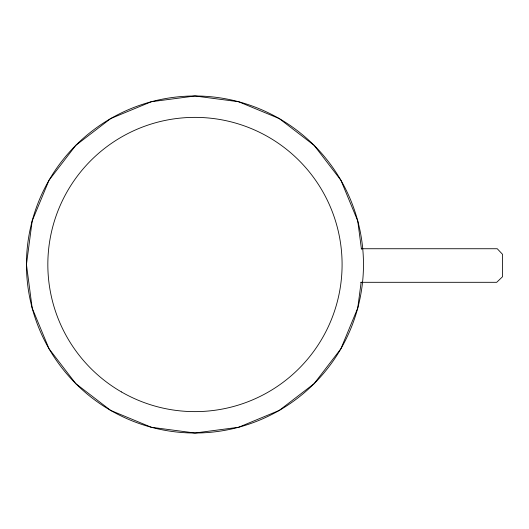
<?xml version="1.0" encoding="UTF-8"?>
<svg xmlns="http://www.w3.org/2000/svg" width="529" height="529" viewBox="0 0 529 529"><rect width="100%" height="100%" fill="white"/><g stroke="black" fill="none" stroke-linecap="round" stroke-linejoin="round"><path stroke-width="0.79" d="M361.135 282.268L357.73 308.116L340.901 348.756L314.12 383.657L279.219 410.438L238.579 427.273L194.963 433.013L151.347 427.273L110.706 410.438L75.806 383.657L49.025 348.756L32.19 308.116L26.45 264.5L32.19 220.884L49.025 180.244L75.806 145.343L110.706 118.562L151.347 101.727L194.963 95.987L238.579 101.727L279.219 118.562L314.12 145.343L340.901 180.244L357.73 220.884L361.452 249.152M361.234 248.736L497.247 248.736L502.55 254.33L502.55 276.713L496.711 282.307L360.732 282.307M121.399 391.916A147.128 147.128 0 0 0 342.091 264.5A147.128 147.128 0 0 0 121.399 137.084A147.128 147.128 0 0 0 121.399 391.916M110.706 410.438A168.513 168.513 0 0 0 363.476 264.5A168.513 168.513 0 0 0 110.706 118.562A168.513 168.513 0 0 0 110.706 410.438"/></g></svg>
